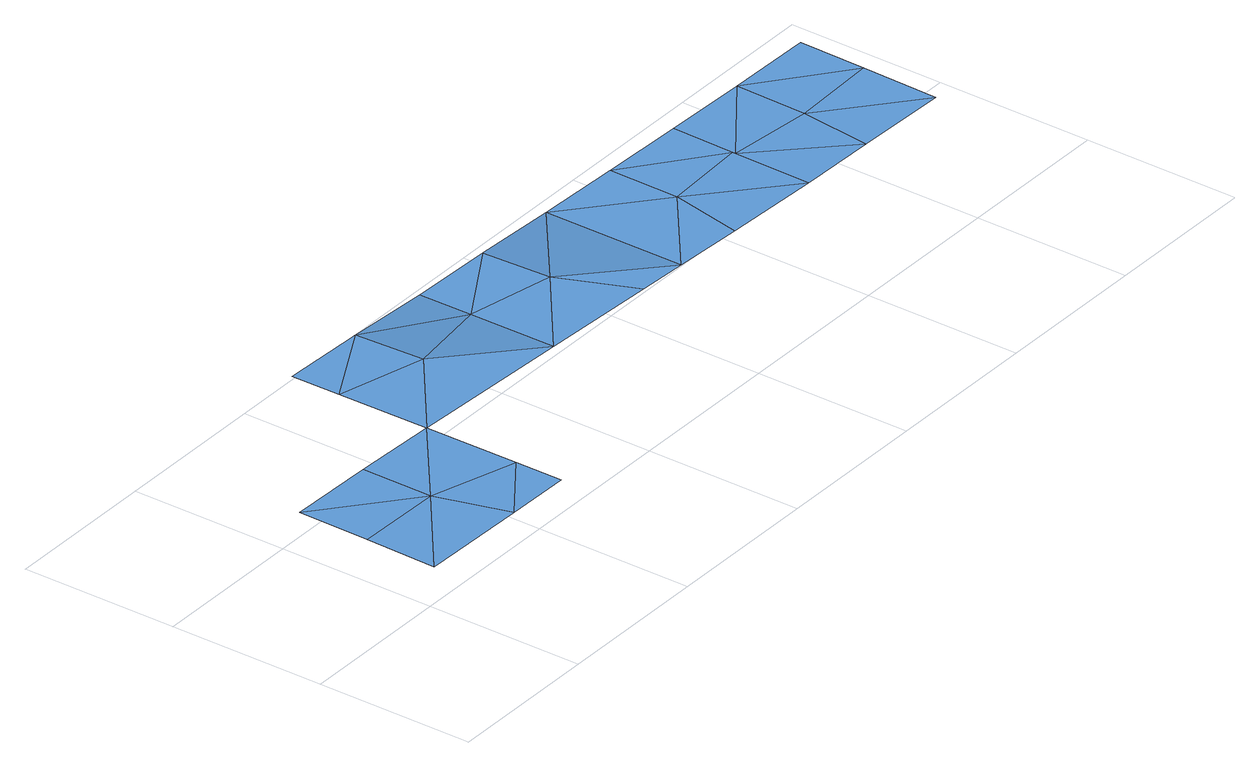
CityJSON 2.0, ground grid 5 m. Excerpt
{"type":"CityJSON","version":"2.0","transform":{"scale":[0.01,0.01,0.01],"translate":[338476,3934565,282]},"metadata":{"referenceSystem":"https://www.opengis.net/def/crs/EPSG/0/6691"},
"CityObjects":{
"waterbody1":{"type":"WaterBody","attributes":{"name":"6","class":"1140","function":"1","WaterBodyRiverFloodingRiskAttribute.description":"3","WaterBodyRiverFloodingRiskAttribute.rankOrg":"1","WaterBodyRiverFloodingRiskAttribute.adminType":"2","WaterBodyRiverFloodingRiskAttribute.scale":"L1"},"geometry":[{"type":"MultiSurface","lod":"1","boundaries":[[[0,1,2]],[[3,1,4]],[[0,5,6]],[[4,0,7]],[[4,1,0]],[[8,5,0]],[[0,2,8]],[[6,7,0]]]}]},
"waterbody2":{"type":"WaterBody","attributes":{"name":"6","class":"1140","function":"1","WaterBodyRiverFloodingRiskAttribute.description":"3","WaterBodyRiverFloodingRiskAttribute.rankOrg":"1","WaterBodyRiverFloodingRiskAttribute.adminType":"2","WaterBodyRiverFloodingRiskAttribute.scale":"L1"},"geometry":[{"type":"MultiSurface","lod":"1","boundaries":[[[9,10,11]],[[11,10,12]],[[10,13,12]],[[12,13,2]],[[14,12,2]],[[14,11,12]],[[13,10,15]]]}]},
"waterbody3":{"type":"WaterBody","attributes":{"name":"6","class":"1140","function":"1","WaterBodyRiverFloodingRiskAttribute.description":"3","WaterBodyRiverFloodingRiskAttribute.rankOrg":"2","WaterBodyRiverFloodingRiskAttribute.adminType":"2","WaterBodyRiverFloodingRiskAttribute.scale":"L1"},"geometry":[{"type":"MultiSurface","lod":"1","boundaries":[[[16,17,18]],[[18,17,19]],[[20,21,18]],[[19,17,14]],[[22,16,21]],[[17,16,23]],[[21,16,18]],[[14,17,11]],[[23,9,11]],[[23,11,17]],[[21,20,24]],[[25,21,24]],[[25,22,21]],[[26,22,25]]]}]},
"waterbody4":{"type":"WaterBody","attributes":{"name":"6","class":"1140","function":"1","WaterBodyRiverFloodingRiskAttribute.description":"3","WaterBodyRiverFloodingRiskAttribute.rankOrg":"1","WaterBodyRiverFloodingRiskAttribute.adminType":"2","WaterBodyRiverFloodingRiskAttribute.scale":"L1"},"geometry":[{"type":"MultiSurface","lod":"1","boundaries":[[[27,28,29]],[[30,29,28]],[[27,31,28]],[[31,27,32]],[[30,28,33]],[[31,33,28]],[[31,26,33]],[[24,30,33]]]}]}
},
"vertices":[
[379,279,161],[661,199,158],[667,505,153],[658,43,161],[447,47,161],[100,515,161],[96,284,161],[92,53,161],[383,510,159],
[1242,957,125],[958,962,137],[1238,781,130],[954,731,147],[672,806,146],[1233,495,136],[675,967,142],
[1808,947,111],[1521,721,131],[1800,485,117],[1634,488,122],[2039,480,110],[2087,711,109],[2092,942,106],[1525,952,121],[2367,474,102],[2371,733,102],[2375,937,102],
[2938,711,99],[2654,700,98],[2933,464,98],[2624,470,100],[2658,931,99],[2941,926,99],[2371,723,102]
]}
